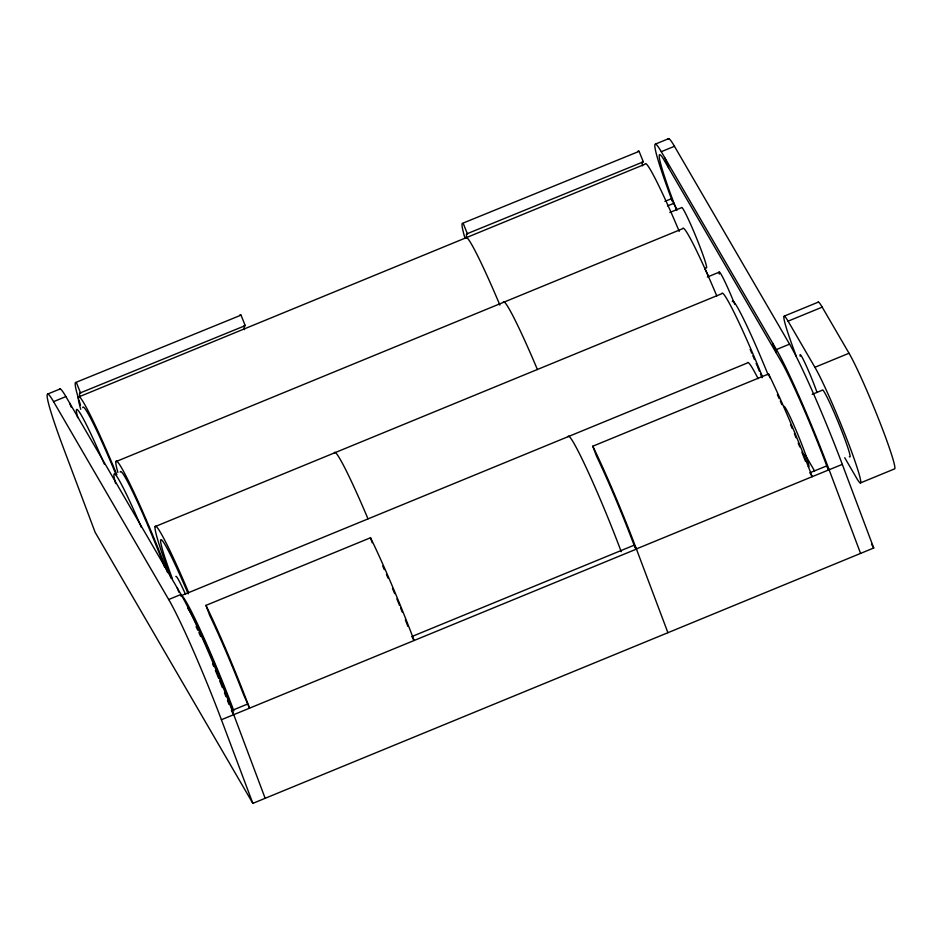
<?xml version="1.0" encoding="UTF-8"?>
<svg xmlns="http://www.w3.org/2000/svg" width="942" height="942" viewBox="0 0 942 942"><rect width="100%" height="100%" fill="white"/><g stroke="black" fill="none" stroke-linecap="round" stroke-linejoin="round"><path stroke-width="1.41" d="M265.138 798.239L233.734 714.672A98.651 6.382 67.7 0 0 181.017 594.449L65.893 396.582L53.564 401.645A98.651 6.382 67.7 0 0 63.703 448.675L95.142 532.301L252.845 803.361L667.913 632.706L636.38 548.927A98.651 6.382 67.7 0 0 594.19 449.087L592.789 446.214L768.59 373.962L770.003 376.835A98.651 6.382 67.7 0 1 812.181 476.676L842.301 464.371A98.651 6.382 67.7 0 0 789.573 344.148L674.448 146.281A98.651 6.382 67.7 0 0 668.019 139.192M252.845 803.361L221.405 719.735L636.486 549.08L634.143 545.183L411.772 636.58M655.526 144.055L668.702 138.639M47.806 394.003L60.135 388.94M464.995 238.232A98.651 6.382 67.7 0 1 462.781 223.207L639.1 151.356L643.315 161.836L467.067 233.746A87.265 5.652 67.7 0 0 466.737 238.067M78.551 398.749A98.651 6.382 67.7 0 1 75.937 382.381L241.022 315.146L245.238 325.626L80.235 392.92A87.265 5.652 67.7 0 0 79.905 397.241M672.458 201.47L671.422 198.727A98.651 6.382 67.7 0 1 661.284 151.697L674.448 146.281M78.351 397.1L645.07 164.191A87.005 5.628 67.7 0 1 679.229 231.367M669.821 212.492L681.537 207.676A32.711 2.119 67.7 0 1 696.656 238.432A32.711 2.119 67.7 0 1 705.982 267.681M115.901 461.627L682.62 228.718A87.005 5.628 67.7 0 1 716.78 295.906M707.36 277.03L719.087 272.214M155.018 526.637L721.737 293.727A87.005 5.628 67.7 0 1 762.408 376.647M784.262 316.112L818.398 302.088M796.32 356.335A65.905 4.263 67.7 0 1 794.789 352.273A65.269 4.227 67.7 0 1 788.077 321.163L822.201 307.139L849.036 353.25A65.269 4.227 67.7 0 1 879.581 421.521A65.269 4.227 67.7 0 1 894.429 468.951L860.305 482.975M661.284 151.697L776.408 349.564L789.573 344.148M53.564 401.645L168.689 599.512L181.017 594.449M180.652 595.897L747.371 362.988A87.005 5.628 67.7 0 1 758.133 378.684M205.945 605.388L207.358 608.261A98.651 6.382 67.7 0 1 249.536 708.101L243.295 693.948A87.265 5.652 67.7 0 0 209.772 615.562L205.945 605.388L370.512 537.752L371.925 540.626A98.651 6.382 67.7 0 1 414.103 640.478L412.349 637.546M788.077 321.163L814.901 367.286L849.036 353.25M812.181 394.368L822.331 390.2A36.196 2.343 67.7 0 1 839.028 424.135A36.196 2.343 67.7 0 1 849.378 456.587M231.367 710.715L247.204 704.204M636.38 548.927L812.181 476.676L809.849 472.778L826.793 465.878L829.125 469.775L860.564 553.401M842.301 464.371L873.729 547.997L667.913 632.706M664.911 201.376L671.422 198.727L677.133 209.901M667.478 205.909L674.001 203.26L670.421 193.569A87.265 5.652 67.7 0 1 662.697 157.75L782.731 364.083A87.265 5.652 67.7 0 1 822.884 455.622L828.336 469.976M639.1 151.356L638.582 150.955A98.651 6.382 67.7 0 0 637.899 151.497M643.315 161.836L642.88 161.494A87.265 5.652 67.7 0 0 642.55 165.816M241.022 315.146L240.504 314.746A98.651 6.382 67.7 0 0 239.821 315.299M245.238 325.626L244.79 325.284A87.265 5.652 67.7 0 0 244.473 329.606M231.968 711.705L233.734 714.672M844.727 457.706L856.49 477.924A65.269 4.227 67.7 0 0 849.778 446.802A65.269 4.227 67.7 0 0 814.901 367.286M871.527 544.193L873.729 547.997M804.974 454.444L814.571 470.953M704.734 268.376L708.502 276.347M463.299 223.607L467.515 234.087M76.455 382.782L80.671 393.261M227.493 700.507L228.941 704.333M772.664 343.135L776.29 352.767M665.028 158.126L668.643 167.758M674.001 203.26L676.556 210.078M635.179 547.914L630.127 534.773A87.265 5.652 67.7 0 0 596.604 456.387L592.789 446.214M177.273 588.02L178.827 592.141M69.637 403.011L71.192 407.144M768.59 373.962L769.838 377.695M370.512 537.752L372.172 542.733M465.725 237.89A87.005 5.628 67.7 0 1 499.884 305.078M80.741 409.311A87.005 5.628 67.7 0 1 85.486 405.92A87.005 5.628 67.7 0 1 116.867 474.721M82.719 407.545A75.643 4.898 67.7 0 1 115.996 474.532M77.75 417.73A75.643 4.898 67.7 0 1 104.362 464.159M800.217 356.241A25.175 1.625 67.7 0 1 805.492 364.118A25.175 1.625 67.7 0 1 817.044 392.473M817.95 302.441A65.269 4.227 67.7 0 1 822.201 307.139M171.103 578.247A87.005 5.628 67.7 0 1 156.195 526.484A87.005 5.628 67.7 0 1 188.635 592.518M334.363 452.925A87.005 5.628 67.7 0 1 367.981 518.807M172.245 578.341A72.416 4.686 67.7 0 1 161.836 540.131A72.416 4.686 67.7 0 1 188.176 593.884M175.86 576.563A32.711 2.119 67.7 0 1 185.48 594.331M750.162 349.447A75.643 4.898 67.7 0 1 751.775 353.156M752.858 355.676A75.643 4.898 67.7 0 1 754.507 359.526M756.132 363.388A75.643 4.898 67.7 0 1 757.215 365.967M757.757 367.262A75.643 4.898 67.7 0 1 759.37 371.172M760.453 373.797A75.643 4.898 67.7 0 1 762.054 377.742M732.311 301.628A75.643 4.898 67.7 0 1 768.26 375.187M776.408 349.564A98.651 6.382 67.7 0 1 829.125 469.775M59.464 389.482A98.651 6.382 67.7 0 1 65.893 396.582M777.374 394.674A87.265 5.652 67.7 0 1 779.116 398.49M780.294 401.104A87.265 5.652 67.7 0 1 781.872 404.624M790.55 424.607A87.265 5.652 67.7 0 1 792.198 428.516M794.389 433.767A87.265 5.652 67.7 0 1 796.025 437.724M798.192 442.999A87.265 5.652 67.7 0 1 799.793 446.955M801.889 452.207A87.265 5.652 67.7 0 1 805.445 461.25M382.735 566.06A87.265 5.652 67.7 0 1 384.324 569.616M386.467 574.467A87.265 5.652 67.7 0 1 388.092 578.188M392.473 588.397A87.265 5.652 67.7 0 1 394.674 593.625M396.865 598.877A87.265 5.652 67.7 0 1 399.573 605.482M400.644 608.12A87.265 5.652 67.7 0 1 402.234 612.076M405.354 619.907A87.265 5.652 67.7 0 1 407.851 626.324M168.689 599.512A98.651 6.382 67.7 0 1 221.405 719.735M80.553 405.142A98.651 6.382 67.7 0 1 78.975 400.138M196.113 626.63A87.265 5.652 67.7 0 1 197.785 630.198M198.927 632.659A87.265 5.652 67.7 0 1 200.67 636.486M212.656 663.898A87.265 5.652 67.7 0 1 213.763 666.5M215.4 670.433A87.265 5.652 67.7 0 1 218.674 678.358M219.745 680.995A87.265 5.652 67.7 0 1 222.394 687.578M224.467 692.794A87.265 5.652 67.7 0 1 225.998 696.68M503.275 302.429A87.005 5.628 67.7 0 1 537.435 369.605M719.276 274.087A32.711 2.119 67.7 0 1 734.736 304.29M117.891 472.448A87.005 5.628 67.7 0 1 128.418 480.832A87.005 5.628 67.7 0 1 167.594 572.618M120.258 472.083A75.643 4.898 67.7 0 1 164.638 567.096M115.642 483.54A75.643 4.898 67.7 0 1 141.371 527.414M568.026 436.699A87.005 5.628 67.7 0 1 587.361 470.176A87.005 5.628 67.7 0 1 621.214 551.682M783.838 406.485A32.711 2.119 67.7 0 1 798.957 437.241A32.711 2.119 67.7 0 1 808.283 466.478M182.418 596.31A87.005 5.628 67.7 0 1 233.84 710.88M187.694 608.179A75.643 4.898 67.7 0 1 232.898 710.763"/></g></svg>
